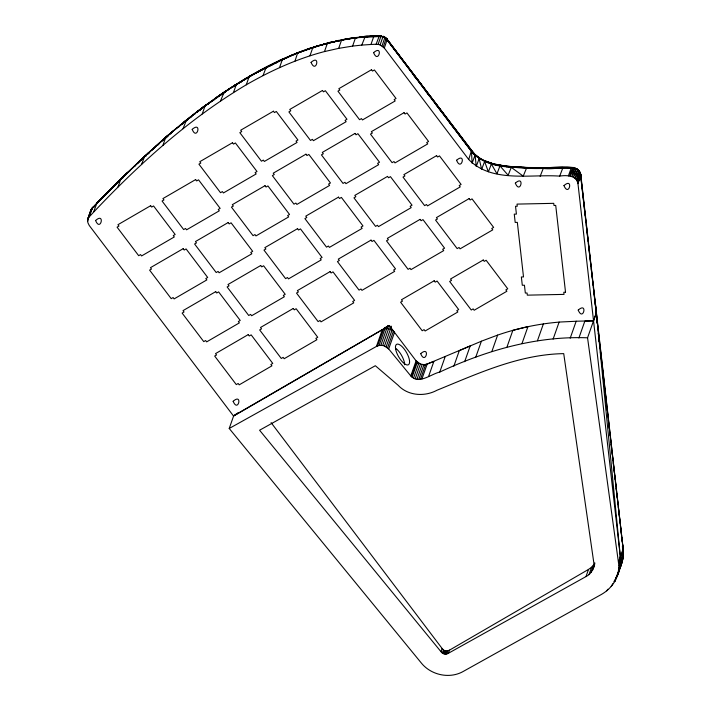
<?xml version="1.0" encoding="UTF-8"?>
<svg xmlns="http://www.w3.org/2000/svg" width="711" height="711" viewBox="0 0 711 711"><rect width="100%" height="100%" fill="white"/><g stroke="black" fill="none" stroke-linecap="round" stroke-linejoin="round"><path stroke-width="1.07" d="M384.313 48.046L387.211 39.478L383.122 36.27L380.127 44.926L384.313 48.046L468.7 159.495C491.896 183.145 530.015 174.026 559.681 176.115C566.107 175.013 576.737 175.244 577.963 183.669L620.348 556.793C621.13 564.454 619.512 572.311 615.477 578.896C620.587 568.16 625.413 556.171 622.543 544.155M418.477 364.023L389.37 325.576L233.457 415.935L89.257 225.494L87.853 222.65L87.711 219.468L90.937 210.092L92.741 207.363L94.367 206.865M615.477 578.896L618.108 573.759L622.525 560.588L622.934 555.451M228.4 90.039L228.462 89.266C251.445 74.495 275.397 60.515 301.331 51.734L294.896 53.814L293.652 55.129M245.526 79.179C273.451 62.39 304.637 47.388 336.97 41.176L328.358 42.891L303.517 50.525L291.252 55.334L249.419 76.299L248.015 77.721L250.716 76.059L249.206 76.557L246.264 84.805C186.771 120.159 135.126 167.6 88.173 217.975L91.55 208.963L96.963 202.982L121.243 178.399L163.574 139.107C195.676 111.6 229.653 85.844 267.549 66.825L249.97 76.015L248.015 77.721M596.111 311.525L596.316 312.929L587.553 337.805C536.05 335.868 486.04 350.487 439.762 372.066C431.044 373.977 419.028 384.82 410.789 375.932L388.686 348.941L394.525 332.366C391.761 328.758 386.322 327.451 382.322 329.717L233.581 416.086L229.218 428.475L421.703 663.479C431.364 675.023 449.183 678.978 462.568 671.815L601.382 594.458C608.589 590.343 614.464 583.9 617.272 576.026C619.165 571.68 617.806 566.543 620.534 562.597L623.209 548.145M596.271 311.747L620.348 556.793L619.699 568.329L618.108 573.759L621.458 562.641M579.012 170.871L577.341 169.245L579.012 170.871L578.887 171.511L574.968 178.283L577.759 169.636C570.533 165.334 581.349 171.991 580.843 175.395L580.54 173.653L577.705 182.38C591.756 159.646 549.105 169.022 541.604 167.76C517.777 166.57 489.017 171.191 471.491 151.576L387.095 40.127C381.452 33.773 372.084 36.412 364.556 36.465C347.137 39.265 329.193 41.585 312.724 47.886L294.896 53.814M622.454 558.028L622.845 555.175M618.997 569.609C622.481 563.361 623.858 555.966 623.138 548.874L580.834 175.022L579.945 172.258L578.372 170.267L580.087 173.368M622.605 559.806L623.316 554.784L623.138 548.874L580.46 174.355L577.181 181.065L579.856 172.924L579.154 171.422L579.643 172.577M594.103 564.783L563.725 353.634C518.852 354.371 477.712 373.666 436.963 390.25C424.6 396.951 407.954 395.867 398.116 385.264L375.337 365.721L259.586 430.226L440.98 651.685C442.642 654.076 446.019 654.849 448.481 653.222L585.988 576.585C591.454 574.026 593.756 568.365 594.796 562.836M246.264 84.805C270.864 70.638 296.958 58.791 324.474 51.574L327.256 43.664C327.94 42.1 335.299 41.478 331.628 42.296L352.132 37.941L380.892 36.448L381.46 35.817L367.009 36.634M291.075 56.213L291.252 55.334L288.399 57.271M383.282 46.899L386.197 38.358L383.122 36.27M87.604 221.059L90.937 210.092L93.417 206.981M385.682 37.887L475.09 154.785L476.219 166.472L479.356 158.082L472.566 152.536M615.246 579.776L614.775 581.527L622.525 560.588L621.183 564.427M202.546 108.499L202.875 107.352L205.746 105.148L228.462 89.266L249.054 76.886L245.508 78.574L247.179 78.006M468.7 159.495L471.5 150.59L387.024 39.043L384.651 37.07L387.024 39.043L386.526 38.812L471.624 150.954C484.227 165.921 505.432 166.134 523.429 167.387C511.716 167.227 500.162 165.432 488.777 162.783M577.759 169.636L576.114 168.409L573.43 177.217L577.616 170.249M595.347 304.406L595.427 303.677M479.196 158.677L481.64 169.405L484.813 160.988L477.161 156.918M578.887 171.511L576.239 179.599L579.856 172.924M618.028 573.786L617.272 576.026L619.699 568.329L618.65 570.16L620.445 562.65L619.788 568.293L623.316 554.784L620.534 562.597L620.259 556.864L618.926 565.858L587.553 337.805M90.937 210.092L87.711 219.468L91.364 209.434L90.439 211.94M279.53 67.598L282.311 59.688L286.968 57.76L279.112 60.684L280.792 60.346M294.985 61.119L297.713 52.703L299.651 52.312L298.087 53.067M309.943 55.805L312.724 47.886L313.542 47.068L342.746 39.683L351.047 38.51L342.418 39.638L341.333 40.323M324.474 51.574L338.667 48.366L341.449 40.447L342.418 39.638L348.346 39.025L346.941 39.114M338.667 48.366L352.594 46.099L355.376 38.181L357.651 37.399M89.55 215.904L92.501 207.656M93.781 211.514L96.963 202.982L124.629 175.226L130.104 170.667M117.99 186.993L120.799 179.065L122.79 177.981M263.026 75.597L266.305 67.03M352.594 46.099L361.775 45.095L365.232 36.412L372.751 36.083L371.16 35.977L371.791 36.163M361.775 45.095L370.938 44.482L373.862 36.243L374.67 35.95M370.938 44.482L376.101 44.242L379.443 35.55L384.953 37.381L382.011 45.895M376.101 44.242L378.101 44.366L380.892 36.448M229.218 428.475L376.43 346.444L382.322 329.717M376.43 346.444L379.043 345.51L384.953 328.74M379.043 345.51L380.82 345.35L387.806 325.514M380.82 345.35L382.687 345.51L389.664 325.682M388.686 348.941L384.5 346.008L391.477 326.216M386.162 346.799L392.045 330.108M387.575 347.803L393.432 331.175M410.789 375.932L416.095 360.859L420.397 364.023L423.952 364.663L427.178 364.05L481.374 341.236L475.73 357.26M411.385 376.581L416.682 361.552M412.069 377.203L417.357 362.21M413.5 378.181L418.761 363.241M415.144 378.927L420.397 364.023M416.922 379.381L422.156 364.512M418.717 379.523L423.952 364.663M420.414 379.363L425.649 364.494M421.934 378.945L427.178 364.05M428.582 376.448L433.87 361.428L424.583 365.027M439.762 372.066L445.13 356.824M453.831 366.218L459.306 350.665L470.211 345.91L464.656 361.695M491.888 351.421L497.629 335.103C517.492 328.242 538.165 323.861 559.104 322.11L553.131 339.067M559.681 176.115L563.041 167.423L543.471 167.876C531.499 168.009 519.341 166.854 507.521 166.774M507.032 346.879L512.862 330.331L527.953 326.625L522.061 343.351M577.963 183.669L580.754 175.75M537.454 340.729L543.391 323.878M440.98 651.685L442.109 648.485L271.095 422.636M442.313 653.009L443.415 649.872L442.109 648.485M443.104 653.525L444.197 650.423L443.415 649.872M443.993 653.889L445.077 650.805L446.979 651.027L449.583 650.103L588.504 569.431L591.579 567.254L594.716 563.441M444.944 654.084L446.019 651.009M445.895 654.093L446.979 651.027M446.81 653.924L447.894 650.849M448.481 653.222L449.583 650.103M570.195 338.205L576.168 321.248L559.077 322.074M578.896 338.018L584.869 321.061L593.525 320.848L596.342 312.929M585.988 576.585L588.504 569.431M589.019 574.524L591.579 567.254M591.054 572.479L593.649 565.094M592.61 570.124L594.592 564.49M593.641 567.538L594.645 564.667M618.614 561.512L623.138 548.874M233.475 92.537L236.283 84.609L241.66 81.561M141.489 164.588L144.813 155.922L176.559 128.087L179.252 126.629L180.31 125.136L188.397 118.906M162.846 145.515L165.681 137.552L167.725 136.441L168.143 135.214L139.445 161.077L96.732 203.266M183.047 128.7L186.495 119.955L199.853 109.681L226.702 90.884M202.235 113.929L205.186 105.584L208.412 103.806M220.517 100.989L224.161 92.137M377.452 345.981L383.549 329.14M495.674 164.792L484.706 160.793L491.665 163.272L488.377 171.831L484.626 161.575M242.238 80.938L223.53 92.572L215.024 98.456L213.273 100.589M540.129 176.364L543.471 167.876L562.285 167.6M573.448 167.503L571.422 167.458L568.373 175.937L573.448 167.503L566.48 167.458M503.424 165.654L500.188 165.334L496.962 173.786L491.354 163.965C508.232 167.094 525.66 168.987 543.195 168.445C553.967 169.876 565.672 165.743 576.106 169.236L571.751 176.47L574.728 167.965L576.283 168.649M305.686 50.374L306.014 49.61L320.057 45.264L313.542 47.068M511.485 166.792L508.152 175.244L499.957 165.912L502.428 165.521M611.22 586.513L612.82 583.66M613.886 581.758L614.953 579.847M232.746 87.32L233.501 86.004L241.731 81.481M138.352 162.908L139.445 161.077L146.564 154.909M206.403 105.166L199.853 109.681L200.324 110.632M303.437 51.023L302.175 51.45L303.517 50.525M620.774 566.143L619.645 567.982L620.863 565.343L620.605 564.445M356.878 37.461C362.459 37.248 368.067 35.977 373.728 36.563L371.16 35.977L381.46 35.817M323.869 44.66L323.629 44.029L330.855 42.456L328.358 42.891M606.723 590.868L607.914 589.241M342.418 39.638L342.089 40.074L343.609 39.612M210.865 101.984L214.482 99.282M92.741 207.363L91.55 208.963L88.777 216.864L92.332 207.985L125.394 174.773M308.014 49.637L308.876 48.615L313.169 47.69L312.422 48.046M151.576 150.572L163.574 139.107L193.019 114.809L205.843 105.086M166.125 137.987L165.148 138.023L166.223 136.805M356.104 37.754L356.433 37.39L355.34 37.95M366.058 36.741L368.92 36.43M150.012 151.674L120.799 179.065L122.79 176.932M96.963 202.982L121.243 178.399M234.808 85.809L237.074 83.756M173.12 130.94L165.681 137.552L167.494 135.739L167.725 136.441L165.148 138.023M120.799 179.065L127.678 172.293M97.62 202.617L103.122 197.231M107.059 193.374L110.205 190.299M165.681 137.552L169.805 133.775L171.244 133.579M144.813 155.922L146.333 155.531L143.72 156.971L144.324 156.624L139.445 161.077M161.886 141.071L164.019 139.356M144.324 156.624L143.195 157.513L146.333 155.531M272.882 64.31L275.166 62.586L276.401 62.915M197.578 112.48L196.263 112.302L204.866 105.832M233.457 415.935L238.016 412.807M279.112 60.684L287.448 57.458M281.218 59.795L284.116 58.809M215.024 98.456L223.218 92.794L221.325 94.119L222.854 94.136M202.875 107.352L206.323 105.299M265.807 67.687L269.087 65.67L272.117 64.879M265.674 67.954L267.549 66.825L265.594 67.847M187.082 120.132L183.5 122.47L186.629 119.866L187.953 119.617L186.389 120.355M297.713 52.703L296.709 53.085L304.921 50.49M188.335 118.95L186.495 119.955L191.286 117.119L193.019 114.809L194.912 114.178M209.407 103.157L205.746 105.148L208.394 103.824M221.325 94.119L223.343 93.043L222.756 93.123L223.734 93.381M249.97 76.015L263.639 68.869M317.097 46.331L318.297 45.708M156.216 145.808L158.82 144.457M133.748 166.552L135.508 165.645M224.116 92.181L226.685 90.892M196.263 112.302L198.867 111.014M302.024 51.388L303.41 50.712M236.052 84.547L234.932 85.098L236.283 84.609M180.31 125.136L183.109 123.758M224.667 92.306L223.023 93.114L225.494 91.906M384.375 327.869L389.37 325.576M218.473 96.136L221.103 94.936M244.628 79.854L243.286 79.899L245.482 78.903M199.853 109.681L201.648 108.89M268.562 66.39L270.598 65.51L269.087 65.67M228.462 89.266L230.053 88.591M359.526 37.221L364.565 37.176L366.68 36.297L362.894 36.643L364.556 36.465M481.338 341.209L497.629 335.103M345.83 39.274L346.986 38.856M243.286 79.899L244.78 79.419M362.894 36.643L364.565 37.176L367.64 36.234M163.574 139.107L164.73 138.778M347.172 38.803L363.259 36.919L361.392 37.061M313.649 47.122L316.297 46.553M240.522 81.587L242.593 81.161M312.724 47.886L308.876 48.615L310.645 48.33M320.91 45.113L322.598 44.82L320.812 44.846M324.927 44.322L323.629 44.029L327.798 43.362M149.292 153.078L147.684 153.318L148.306 153.896M342.746 39.683L345.093 39.381M335.245 41.131L341.449 40.447L338.018 40.491L338.205 41.087M323.629 44.029L327.256 43.664M365.232 36.412L363.828 36.545L364.565 37.176M571.288 167.698L573.137 167.574L574.461 168.525L570.026 176.044L572.79 168.125C554.998 167.174 536.841 169.36 519.083 167.209M281.076 59.768L282.116 59.289M379.016 36.003L381.132 35.879L379.159 35.763M340.231 40.385L338.018 40.491L339.245 40.829M349.377 38.403L355.376 38.181M536.441 167.76L541.604 167.76L526.727 167.663L523.216 176.132L511.236 167.361L514.222 166.809L519.661 167.254M576.132 321.212L593.525 320.848M562.597 167.876L543.471 167.876L573.137 167.574M562.588 168.125L541.302 167.689L543.195 168.445M531.952 167.636L526.46 168.231L524.425 167.387L527.251 167.618M523.296 167.316L524.425 167.387M296.709 53.085L297.767 53.201M491.568 163.397L493.247 163.646M467.749 146.093L475.09 154.785L471.589 151.247L386.197 38.358L387.024 39.043M517.519 167.423L515.626 166.889M382.687 345.51L384.5 346.008M378.101 44.366L380.127 44.926M498.455 164.801L500.188 165.334M444.197 650.423L445.077 650.805M511.911 166.738L513.555 167.592M233.501 86.004L234.186 86.44M386.064 38.981L387.193 39.789M479.356 158.082L474.672 154.394L471.109 150.483M622.276 546.848L622.925 547.452M386.197 38.358L474.948 155.398L472.113 163.272L471.491 151.576M413.971 75.766L416.655 79.285M425.4 90.715L429.435 95.985M436.154 104.775L441.531 111.805M447.583 119.724L454.978 129.393M456.32 131.144L457.671 132.904M459.013 134.663L466.407 144.333M506.028 165.956L506.712 166.978M623.103 553.274L623.396 554.029L623.156 550.741M621.849 560.828L622.134 561.69M595.454 304.041L596.431 312.573M596.458 316.671L596.2 314.475L596.44 316.679M596.831 319.968L597.213 323.265L596.938 321.088M597.844 328.758L597.587 326.562L597.8 328.793M598.973 338.649L599.355 341.947M599.728 345.244L600.111 348.541M600.484 351.838L600.742 354.034M601.115 357.331L601.497 360.628M601.87 363.925L602.128 366.121M602.635 370.52L602.884 372.715M603.257 376.012L603.639 379.31M604.021 382.607L604.394 385.904M604.643 388.099L605.15 392.499M605.408 394.694L605.781 397.991M606.163 401.288L606.536 404.586M606.794 406.79L607.167 410.087M607.55 413.384L607.923 416.682M608.305 419.97L608.678 423.267M608.936 425.471L609.309 428.769M609.691 432.066L610.065 435.363M610.447 438.66L610.82 441.958M611.078 444.153L611.576 448.552M611.833 450.747L612.331 455.138M612.589 457.342L612.962 460.639M613.22 462.834L613.717 467.234M613.975 469.429L614.348 472.726M614.606 474.921L615.104 479.321M615.362 481.516L615.868 485.915M616.117 488.11L616.49 491.408M616.748 493.603L617.255 498.002M617.504 500.197L618.01 504.597M618.259 506.792L620.152 523.278M620.401 525.473L621.538 535.365M621.787 537.569L622.294 541.96M585.277 216.046L580.54 173.653M585.526 218.241L586.024 222.632M586.273 224.827L588.139 241.287M588.388 243.482L591.01 266.527M591.259 268.722L592.379 278.596M592.627 280.792L593.125 285.182M593.374 287.377L595.987 310.423M599.035 339.805L599.284 342.009M600.395 351.918L600.644 354.122M603.239 377.248L603.488 379.452M603.986 383.86L604.234 386.064M395.76 348.328A11.803 4.479 59.9 0 1 404.648 364.761M95.585 220.499C100.553 232.613 105.441 211.736 95.585 220.499M192.192 129.349C196.983 141.4 202.244 120.701 192.192 129.349M233.155 401.288C238.087 413.402 243.055 392.543 233.155 401.288M311.071 62.364C316.048 74.486 320.928 53.609 311.071 62.364M373.595 52.632C378.385 64.683 383.656 43.984 373.595 52.632M420.699 353.643C425.489 365.694 430.75 344.995 420.699 353.643M456.578 160.251C461.377 172.302 466.638 151.603 456.578 160.251M515.324 183.136C520.292 195.249 525.171 174.373 515.324 183.136M563.965 185.589C568.933 197.702 573.83 176.826 563.965 185.589M578.212 310.094C583.18 322.216 588.059 301.34 578.212 310.094M185.607 120.719L185.091 121.154L185.607 120.719M273.415 111.218L240.7 130.211L241.731 131.562L239.838 132.664L261.444 161.201L263.337 160.099L264.359 161.45L297.065 142.458L296.043 141.107L297.927 140.014L276.321 111.476L274.437 112.569L273.415 111.218M232.488 142.715L199.782 161.708L200.804 163.059L198.92 164.161L220.517 192.69L222.41 191.597L223.441 192.948L256.147 173.955L255.116 172.604L257 171.511L235.394 142.973L233.519 144.066L232.488 142.715M322.465 90.466L289.759 109.458L290.781 110.809L288.888 111.911L310.494 140.44L312.387 139.347L313.409 140.698L346.124 121.705L345.093 120.355L346.977 119.261L325.371 90.724L323.487 91.817L322.465 90.466M371.524 69.714L338.818 88.706L339.84 90.057L337.947 91.159L359.553 119.688L361.446 118.595L362.468 119.946L395.174 100.953L394.152 99.593L396.036 98.5L374.43 69.971L372.546 71.064L371.524 69.714M150.652 205.71L117.937 224.703L118.968 226.054L117.075 227.156L138.681 255.684L140.574 254.591L141.596 255.942L174.302 236.95L173.28 235.59L175.164 234.497L153.558 205.968L151.674 207.061L150.652 205.71M195.641 179.581L162.926 198.573L163.957 199.933L162.064 201.026L183.669 229.564L185.553 228.462L186.584 229.813L219.29 210.82L218.268 209.469L220.152 208.376L198.547 179.839L196.663 180.932L195.641 179.581M305.943 154.189L273.237 173.182L274.259 174.533L272.375 175.635L293.972 204.164L295.865 203.07L296.896 204.421L329.602 185.429L328.571 184.069L330.455 182.976L308.85 154.447L306.974 155.54L305.943 154.189M265.025 185.687L232.319 204.679L233.341 206.03L231.448 207.123L253.054 235.661L254.947 234.559L255.969 235.919L288.675 216.917L287.653 215.566L289.537 214.473L267.931 185.944L266.047 187.037L265.025 185.687M355.002 133.428L322.296 152.43L323.318 153.78L321.425 154.874L343.031 183.411L344.924 182.309L345.946 183.669L378.652 164.668L377.63 163.317L379.514 162.224L357.909 133.695L356.024 134.788L355.002 133.428M404.052 112.676L371.346 131.668L372.368 133.028L370.484 134.121L392.09 162.659L393.974 161.557L395.005 162.908L427.711 143.915L426.689 142.564L428.564 141.471L406.959 112.933L405.083 114.027L404.052 112.676M183.18 248.672L150.474 267.665L151.496 269.025L149.603 270.118L171.209 298.656L173.102 297.554L174.124 298.904L206.839 279.912L205.808 278.561L207.692 277.468L186.086 248.93L184.202 250.023L183.18 248.672M228.169 222.552L195.463 241.544L196.485 242.895L194.592 243.997L216.197 272.526L218.09 271.433L219.112 272.784L251.827 253.791L250.796 252.432L252.681 251.339L231.075 222.81L229.191 223.903L228.169 222.552M338.48 197.151L305.774 216.144L306.796 217.504L304.903 218.597L326.509 247.135L328.402 246.033L329.424 247.384L362.13 228.391L361.108 227.04L362.992 225.947L341.387 197.409L339.502 198.502L338.48 197.151M297.562 228.649L264.848 247.641L265.878 249.001L263.985 250.094L285.591 278.632L287.484 277.53L288.506 278.881L321.212 259.888L320.19 258.537L322.074 257.444L300.469 228.906L298.584 230L297.562 228.649M387.531 176.399L354.825 195.392L355.847 196.743L353.962 197.845L375.568 226.382L377.452 225.28L378.483 226.631L411.189 207.639L410.167 206.288L412.042 205.195L390.446 176.657L388.562 177.75L387.531 176.399M436.59 155.647L403.884 174.639L404.906 175.99L403.013 177.092L424.618 205.621L426.511 204.528L427.533 205.879L460.239 186.886L459.217 185.535L461.101 184.442L439.496 155.905L437.612 156.998L436.59 155.647M215.717 291.643L183.011 310.636L184.033 311.987L182.14 313.089L203.746 341.618L205.639 340.525L206.661 341.875L239.367 322.883L238.345 321.532L240.229 320.439L218.624 291.901L216.739 292.994L215.717 291.643M260.706 265.514L228 284.507L229.022 285.866L227.129 286.96L248.734 315.497L250.627 314.395L251.65 315.746L284.356 296.754L283.334 295.403L285.218 294.31L263.612 265.781L261.728 266.874L260.706 265.514M371.018 240.122L338.303 259.115L339.334 260.466L337.441 261.568L359.046 290.097L360.939 289.004L361.961 290.355L394.667 271.362L393.645 270.011L395.529 268.918L373.924 240.38L372.04 241.473L371.018 240.122M330.091 271.62L297.385 290.612L298.407 291.963L296.514 293.065L318.119 321.594L320.012 320.501L321.034 321.852L353.749 302.859L352.718 301.5L354.602 300.406L332.997 271.878L331.113 272.971L330.091 271.62M420.068 219.37L387.362 238.363L388.384 239.714L386.491 240.816L408.096 269.345L409.989 268.251L411.011 269.602L443.717 250.61L442.695 249.25L444.579 248.157L422.974 219.628L421.09 220.721L420.068 219.37M469.127 198.609L436.412 217.61L437.443 218.961L435.55 220.055L457.155 248.592L459.048 247.49L460.07 248.85L492.776 229.849L491.754 228.498L493.638 227.404L472.033 198.876L470.149 199.969L469.127 198.609M248.246 334.605L215.54 353.607L216.562 354.958L214.678 356.051L236.283 384.589L238.167 383.487L239.198 384.847L271.904 365.845L270.882 364.494L272.757 363.401L251.161 334.872L249.277 335.965L248.246 334.605M293.234 308.485L260.528 327.478L261.55 328.829L259.666 329.931L281.272 358.46L283.156 357.366L284.187 358.717L316.893 339.725L315.871 338.374L317.746 337.281L296.149 308.743L294.265 309.836L293.234 308.485M434.172 280.765L401.466 299.758L402.488 301.117L400.604 302.211L422.201 330.748L424.094 329.646L425.116 330.997L457.831 312.005L456.8 310.654L458.684 309.561L437.078 281.032L435.203 282.125L434.172 280.765M483.231 260.013L450.525 279.005L451.547 280.356L449.654 281.458L471.26 309.996L473.153 308.894L474.175 310.245L506.881 291.252L505.859 289.901L507.743 288.808L486.137 260.27L484.253 261.364L483.231 260.013M565.529 292.212L563.787 292.257L564.036 294.39L527.313 295.154L527.073 293.012L525.331 293.048L524.442 285.227L522.301 285.271L521.359 276.979L523.509 276.935L517.341 222.374L515.191 222.427L514.266 214.144L516.408 214.1L515.528 206.27L517.261 206.243L517.021 204.101L553.736 203.337L553.985 205.479L555.726 205.443L565.529 292.212M598.6 335.352L598.342 333.157L598.546 335.405M395.68 349.359A11.803 4.479 59.9 0 0 407.51 364.983A11.803 4.479 59.9 0 0 404.381 349.252A11.803 4.479 59.9 0 0 395.68 349.359"/></g></svg>
